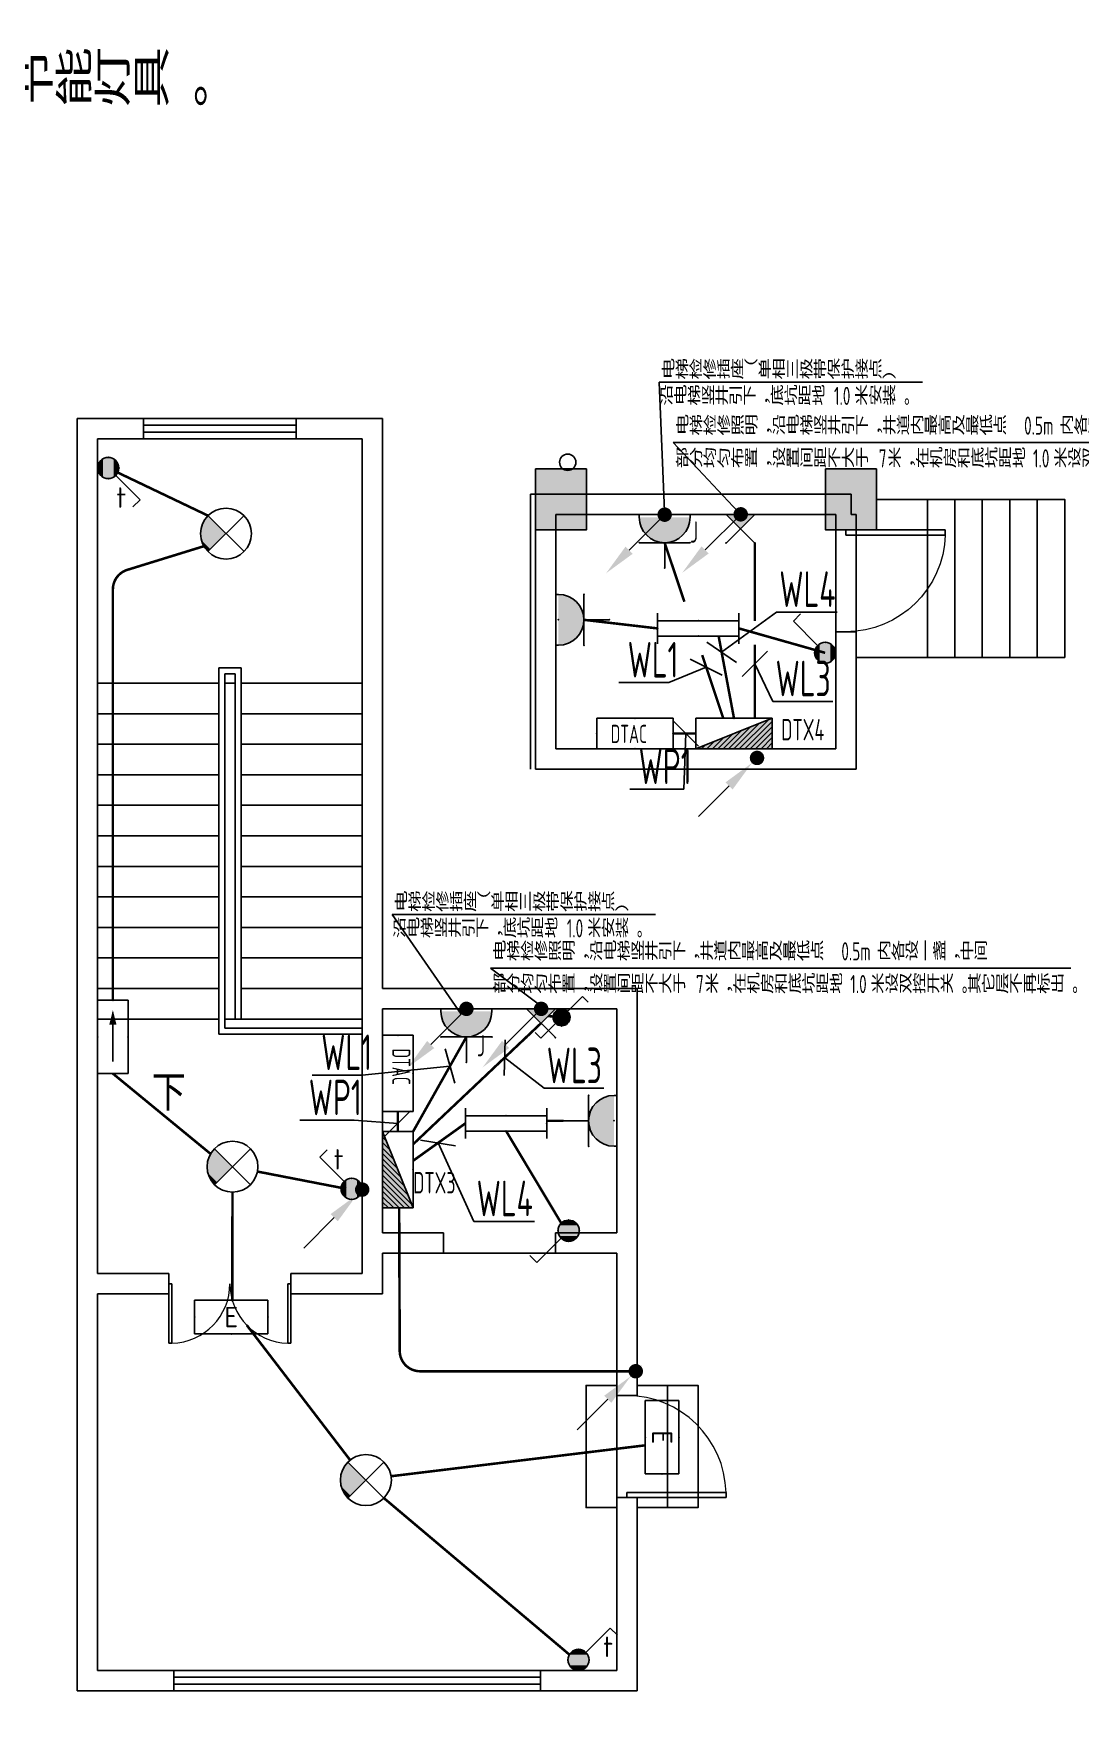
# Model space of a CAD drawing. Extents: x 2166032 to 5302137, y 581493 to 2416206.
# Drawn here: x 2862499 to 2872779, y 1195994 to 1212630 of the extents above; entities that cross this region are included whole.
import ezdxf
from ezdxf.enums import TextEntityAlignment as Align

# ---------------------------------------------------------------- set-up
doc = ezdxf.new("R2010")
doc.units = 0
doc.header["$LTSCALE"] = 1000
doc.header["$MEASUREMENT"] = 0
doc.linetypes.add('CONTINOUS', pattern=[0])
doc.linetypes.add('DASH', pattern=[0.35, 0.25, -0.1])
for name, color, linetype in [('DIM-照明', 3, 'Continuous'), ('DIM_SYMB', 3, 'Continuous'), ('EQUIP-动力', 3, 'Continuous'), ('EQUIP-照明', 3, 'Continuous'), ('EQUIP-箱柜', 3, 'Continuous'), ('HANDRAIL', 3, 'Continuous'), ('LWIRE', 4, 'Continuous'), ('PUB_TEXT', 7, 'Continuous'), ('STAIR', 8, 'Continuous'), ('SURFACE', 8, 'Continuous'), ('TEL_TEXT', 7, 'Continuous'), ('WALL', 8, 'Continuous'), ('WINDOW', 8, 'Continuous'), ('WIRE-照明', 1, 'Continuous'), ('屋面', 151, 'Continuous')]:
    doc.layers.add(name, color=color, linetype=linetype)
doc.styles.add('_TCH_DIM', font='tssdeng.shx', dxfattribs={"bigfont": 'tssdchn.shx'})
doc.styles.add('_TCH_LABEL', font='!tssdeng.shx', dxfattribs={"bigfont": '!tssdchn.shx'})
doc.styles.add('_TEL_DIM', font='@tssdeng.shx', dxfattribs={"width": 0.8, "height": 3.5, "bigfont": '!tssdchn.shx'})
doc.styles.get("Standard").update_dxf_attribs({"font": 'tssdeng.shx', "bigfont": 'tssdchn.shx'})

# ---------------------------------------------------------------- blocks, each defined once
blk = doc.blocks.new('$equip$00001190')
for p, q in [((-0.354, 0.354), (0.354, -0.354)), ((-0.354, -0.354), (0.354, 0.354))]:
    blk.add_line(p, q)
blk.add_circle((0, 0), 0.5)
for points in [[(-0.177, -0.177), (-0.483, 0.129), (0, 0), (-0.354, 0.354)], [(-0.306, -0.306), (-0.483, -0.129), (-0.177, -0.177), (-0.483, 0.129)], [(-0.354, -0.354), (-0.354, -0.354), (-0.306, -0.306), (-0.483, -0.129)]]:
    blk.add_solid(points)
at = {"flags": 9}
blk.add_attdef('A', (0, 0), '', height=0.00002, dxfattribs=at)
blk = doc.blocks.new('$equip$00001691')
for p, q in [((-0.8, -0.3), (-0.8, 0.3)), ((0, 0.15), (-0.8, 0.15)), ((0, 0.15), (0.8, 0.15)), ((0.8, -0.3), (0.8, 0.3)), ((0, -0.15), (-0.8, -0.15)), ((0, -0.15), (0.8, -0.15))]:
    blk.add_line(p, q)
for p in [(-0.8, 0), (0, 0.15), (0.8, 0), (0, -0.15)]:
    blk.add_point(p)
at = {"layer": 'TEL_TEXT', "style": '_TEL_DIM', "flags": 1}
blk.add_attdef('A', text='', height=0.00002, dxfattribs=at).set_placement((0, 0), align=Align.MIDDLE_CENTER)
blk = doc.blocks.new('$equip$00001822')
for p, q in [((0.147, 0.356), (0.625, 0.833)), ((0.625, 0.833), (0.766, 0.692))]:
    blk.add_line(p, q)
blk.add_circle((0, 0.208), 0.208)
for p in [(0, 0.417), (-0.208, 0.208), (-0.015, 0.001), (0.208, 0.208)]:
    blk.add_point(p)
for points in [[(-0.104, 0.389), (0.104, 0.389), (-0.18, 0.313), (0.18, 0.313)], [(0, 0.417), (0, 0.417), (-0.104, 0.389), (0.104, 0.389)], [(-0.18, 0.313), (0.18, 0.313), (-0.208, 0.208), (0.208, 0.208)], [(-0.18, 0.104), (0.18, 0.104), (-0.208, 0.208), (0.208, 0.208)], [(-0.104, 0.028), (0.104, 0.028), (-0.18, 0.104), (0.18, 0.104)], [(0, 0), (0, 0), (-0.104, 0.028), (0.104, 0.028)]]:
    blk.add_solid(points)
at = {"color": 7, "style": '_TEL_DIM'}
blk.add_attdef('$TEXT$', text='', height=0.4, dxfattribs=at).set_placement((0.581, 0.465), align=Align.MIDDLE_CENTER)
at = {"color": 7, "style": '_TEL_DIM', "flags": 1}
blk.add_attdef('A', text='', height=0.00002, dxfattribs=at).set_placement((0, 0), align=Align.MIDDLE_CENTER)
blk = doc.blocks.new('$equip$00001962')
for p, q in [((0.147, 0.356), (0.625, 0.833)), ((0.625, 0.833), (0.766, 0.692))]:
    blk.add_line(p, q)
blk.add_circle((0, 0.208), 0.208)
for p in [(0, 0.417), (-0.208, 0.208), (0, 0), (0.208, 0.208)]:
    blk.add_point(p)
for points in [[(-0.104, 0.389), (0.104, 0.389), (-0.18, 0.313), (0.18, 0.313)], [(0, 0.417), (0, 0.417), (-0.104, 0.389), (0.104, 0.389)], [(-0.18, 0.313), (0.18, 0.313), (-0.208, 0.208), (0.208, 0.208)], [(-0.18, 0.104), (0.18, 0.104), (-0.208, 0.208), (0.208, 0.208)], [(-0.104, 0.028), (0.104, 0.028), (-0.18, 0.104), (0.18, 0.104)], [(0, 0), (0, 0), (-0.104, 0.028), (0.104, 0.028)]]:
    blk.add_solid(points)
at = {"layer": 'TEL_TEXT', "style": '_TEL_DIM', "flags": 1}
blk.add_attdef('A', text='', height=0.00002, dxfattribs=at).set_placement((0, 0), align=Align.MIDDLE_CENTER)
blk = doc.blocks.new('$equip$00001776')
for p, q in [((0.72, 0.66), (-0.72, 0.66)), ((-0.72, 0.66), (-0.72, 0)), ((0.72, 0), (0.72, 0.66)), ((-0.72, 0), (0.72, 0))]:
    blk.add_line(p, q)
for p in [(0, 0.66), (-0.72, 0.33), (0, 0), (0.72, 0.33)]:
    blk.add_point(p)
at = {"color": 7, "style": '_TEL_DIM'}
blk.add_attdef('$TEXT$', text='', height=0.4, dxfattribs=at).set_placement((0, 0.33), align=Align.MIDDLE_CENTER)
at = {"color": 7, "style": '_TEL_DIM', "flags": 1}
blk.add_attdef('A', text='', height=0.00002, dxfattribs=at).set_placement((0, 0), align=Align.MIDDLE_CENTER)
blk = doc.blocks.new('$equip$00001686')
for p, q in [((0.72, 0.6), (-0.72, 0.6)), ((-0.72, 0.6), (-0.72, 0)), ((0.72, 0), (0.72, 0.6)), ((-0.72, 0), (0.72, 0))]:
    blk.add_line(p, q)
at = {"color": 7}
blk.add_line((-0.48, 0.3), (0.48, 0.3), dxfattribs=at)
for p in [(0, 0.6), (-0.72, 0.3), (0, 0), (0.72, 0.3)]:
    blk.add_point(p)
blk.add_solid([(-0.24, 0.228), (-0.528, 0.3), (-0.24, 0.372)])
at = {"layer": 'TEL_TEXT', "style": '_TEL_DIM', "flags": 1}
blk.add_attdef('A', text='', height=0.00002, dxfattribs=at).set_placement((0, 0), align=Align.MIDDLE_CENTER)
blk = doc.blocks.new('$TelecSys$00000081')
for p, q in [((0.104, 0.104), (0.104, 0.104)), ((-0.104, -0.104), (-0.104, -0.104)), ((-1.15, -1.15), (-0.55, -0.55))]:
    blk.add_line(p, q)
at = {"const_width": 0.142}
blk.add_lwpolyline([(0.071, 0, 1), (-0.071, 0, 1)], format="xyb", close=True, dxfattribs=at)
blk.add_solid([(-0.62, -0.48), (-0.48, -0.62), (-0.1, -0.1)])
at = {"width": 0.8, "flags": 9}
blk.add_attdef('A', (0, 0), '', height=0.00002, rotation=180, dxfattribs=at)
blk = doc.blocks.new('*X464')
at = {"color": 0}
for p, q in [((-71, 0), (49, 120)), ((-35, 0), (108, 143)), ((0, 0), (167, 167)), ((35, 0), (226, 190)), ((71, 0), (250, 179)), ((106, 0), (250, 144)), ((-247, 0), (-246, 2)), ((-212, 0), (-187, 25)), ((-177, 0), (-128, 49)), ((-141, 0), (-69, 72)), ((-106, 0), (-10, 96)), ((141, 0), (250, 109)), ((177, 0), (250, 73)), ((212, 0), (250, 38)), ((247, 0), (250, 3))]:
    blk.add_line(p, q, dxfattribs=at)
blk = doc.blocks.new('$equip$00001425')
for p, q in [((-0.75, 0), (0.75, 0.6)), ((0.75, 0.6), (-0.75, 0.6)), ((-0.75, 0.6), (-0.75, 0)), ((0.75, 0), (0.75, 0.6)), ((-0.75, 0), (0.75, 0))]:
    blk.add_line(p, q)
for p in [(0, 0.6), (-0.75, 0.3), (0, 0), (0.75, 0.3)]:
    blk.add_point(p)
blk.add_solid([(-0.75, 0), (0.75, 0), (0.75, 0.6)])
at = {"xscale": 0.00300000000061118, "yscale": 0.00300000000061118, "zscale": 0.003}
blk.add_blockref('*X464', (0, 0), dxfattribs=at)
at = {"style": '_TCH_LABEL', "flags": 9}
blk.add_attdef('A', (0, 0), '', height=0.00002, dxfattribs=at)
blk = doc.blocks.new('$equip$00001413')
for p, q in [((0.75, 0.6), (-0.75, 0.6)), ((-0.75, 0.6), (-0.75, 0)), ((0.75, 0), (0.75, 0.6)), ((-0.75, 0), (0.75, 0))]:
    blk.add_line(p, q)
for p in [(0, 0.6), (-0.75, 0.3), (0, 0), (0.75, 0.3)]:
    blk.add_point(p)
at = {"style": '_TCH_LABEL', "flags": 9}
blk.add_attdef('A', (0, 0), '', height=0.00002, dxfattribs=at)
blk = doc.blocks.new('$equip$00001489')
at = {"color": 0}
for p, q in [((0, 0.551), (0, 1.051)), ((-0.5, 0.551), (0.5, 0.551)), ((-0.5, 0.001), (-0.5, 0.051)), ((0.5, 0.001), (0.5, 0.051))]:
    blk.add_line(p, q, dxfattribs=at)
blk.add_arc((0, 0.051), 0.5, 0, 180, dxfattribs=at)
for p in [(0, 1.051), (-0.5, 0.551), (0.5, 0.551), (0, 0.051)]:
    blk.add_point(p)
for points in [[(-0.25, 0.484), (0.25, 0.484), (-0.433, 0.301), (0.433, 0.301)], [(0, 0.551), (0, 0.551), (-0.25, 0.484), (0.25, 0.484)], [(-0.433, 0.301), (0.433, 0.301), (-0.5, 0.051), (0.5, 0.051)]]:
    blk.add_solid(points, dxfattribs=at)
at = {"flags": 9}
blk.add_attdef('A', (0, 0), '', height=0.00002, dxfattribs=at)
blk = doc.blocks.new('$TelecSys$00000080')
for p, q in [((-0.7, -0.7), (0, 0)), ((0.104, 0.104), (0.104, 0.104)), ((-0.104, -0.104), (-0.104, -0.104))]:
    blk.add_line(p, q)
at = {"const_width": 0.142}
blk.add_lwpolyline([(0.071, 0, 1), (-0.071, 0, 1)], format="xyb", close=True, dxfattribs=at)
blk.add_solid([(-0.63, -0.77), (-0.77, -0.63), (-1.15, -1.15)])
at = {"width": 0.8, "flags": 9}
blk.add_attdef('A', (0, 0), '', height=0.00002, rotation=180, dxfattribs=at)
blk = doc.blocks.new('$equip$00001154')
for p, q in [((0, 0.283), (0, -0.283)), ((0, 0.283), (0.566, -0.283)), ((0.566, 0.283), (0, -0.283))]:
    blk.add_line(p, q)
for p in [(0, 0.004), (0.283, 0), (0.566, 0.283), (0.566, -0.283)]:
    blk.add_point(p)
blk.add_solid([(0, -0.283), (0.283, 0), (0, 0.283)])
at = {"layer": 'TEL_TEXT', "style": '_TEL_DIM', "flags": 1}
blk.add_attdef('A', text='', height=0.00002, dxfattribs=at).set_placement((0, 0), align=Align.MIDDLE_CENTER)
blk = doc.blocks.new('$equip$00001208')
for p, q in [((0.147, 0.356), (0.512, 0.72)), ((0.512, 0.72), (0.653, 0.579)), ((-0.147, 0.061), (-0.512, -0.304)), ((-0.512, -0.304), (-0.653, -0.162))]:
    blk.add_line(p, q)
blk.add_circle((0, 0.208), 0.208)
for points in [[(0, 0.417), (0, 0.417), (-0.104, 0.389), (0.104, 0.389)], [(-0.18, 0.312), (0.18, 0.312), (-0.208, 0.208), (0.208, 0.208)], [(-0.18, 0.104), (0.18, 0.104), (-0.208, 0.208), (0.208, 0.208)], [(-0.104, 0.389), (0.104, 0.389), (-0.18, 0.312), (0.18, 0.312)], [(-0.104, 0.028), (0.104, 0.028), (-0.18, 0.104), (0.18, 0.104)], [(0, 0), (0, 0), (-0.104, 0.028), (0.104, 0.028)]]:
    blk.add_solid(points)
at = {"layer": 'EQUIP-照明'}
for p in [(0, 0.417), (-0.208, 0.208), (0, 0), (0.208, 0.208)]:
    blk.add_point(p, dxfattribs=at)
at = {"layer": 'EQUIP-照明', "flags": 9}
blk.add_attdef('A', (0, 0), '', height=0.00002, dxfattribs=at)
blk = doc.blocks.new('$TCHSYS$WIN2D')
for p, q in [((-0.5, 0.5), (0.5, 0.5)), ((-0.5, 0.5), (-0.5, -0.5)), ((0.5, 0.5), (0.5, -0.5)), ((0.5, 0.1667), (-0.5, 0.1667)), ((0.5, -0.1667), (-0.5, -0.1667)), ((-0.5, -0.5), (0.5, -0.5))]:
    blk.add_line(p, q)
blk = doc.blocks.new('$TCHSYS$DOOR2D')
for p, q in [((0.45, 0.975), (0.5, 0.975)), ((0.45, 0), (0.45, 0.975)), ((0.5, 0), (0.5, 0.975)), ((0.5, 0), (0.45, 0))]:
    blk.add_line(p, q)
at = {"lineweight": 13}
blk.add_arc((0.475, 0), 0.975, 91.4693, 180, dxfattribs=at)
blk = doc.blocks.new('$DorLib2D$00000002')
for p, q in [((-0.5, 0), (-0.5, 0.4875)), ((-0.475, 0.4875), (-0.5, 0.4875)), ((-0.475, 0), (-0.475, 0.4875)), ((0.475, 0), (0.475, 0.4875)), ((0.475, 0.4875), (0.5, 0.4875)), ((0.5, 0), (0.5, 0.4875)), ((-0.5, 0), (-0.475, 0)), ((0.5, 0), (0.475, 0))]:
    blk.add_line(p, q)
at = {"lineweight": 13}
for centre, start, end in [((-0.4875, 0), 0, 88.53072), ((0.4875, 0), 91.46928, 180)]:
    blk.add_arc(centre, 0.4875, start, end, dxfattribs=at)

msp = doc.modelspace()

# ---------------------------------------------------------------- hatches: boundary and pattern name
at = {"layer": 'HANDRAIL'}
h = msp.add_hatch(color=256, dxfattribs=at)
h.paths.add_polyline_path([(2867427.5, 1208356.5), (2867927.5, 1208356.5), (2867927.5, 1207756.5), (2867427.5, 1207756.5)])
h.paths.add_polyline_path([(2870277.5, 1208356.5), (2870777.5, 1208356.5), (2870777.5, 1207756.5), (2870277.5, 1207756.5)])

# ---------------------------------------------------------------- linework, layer by layer
msp.add_circle((2604640.5, 1020101.3), 438608.5)
at = {"layer": 'DIM-照明', "color": 2}
for p, q in [((2869111.9, 1206653.4), (2869400.7, 1206455.6)), ((2868948.3, 1206485.5), (2869261.4, 1206329.1)), ((2869459.1, 1206316.6), (2869706.6, 1206564.1)), ((2869028.3, 1205632.7), (2868780.8, 1205880.2)), ((2866540, 1202657.4), (2866634.1, 1202320.3)), ((2867119.4, 1202397), (2867129, 1202746.9)), ((2866198.8, 1202049.7), (2865951.3, 1201802.2)), ((2866297.1, 1201762.6), (2866642.4, 1201705.2))]:
    msp.add_line(p, q, dxfattribs=at)
for points in [[(2869256.3, 1206554.5), (2869795.5, 1206949.4)], [(2869795.5, 1206949.4), (2870392.8, 1206949.4)], [(2869104.8, 1206407.3), (2868736, 1206256.4)], [(2869582.8, 1206440.4), (2869760.5, 1206072.4)], [(2868736, 1206256.4), (2868245.3, 1206256.4)], [(2869760.5, 1206072.4), (2870347.2, 1206072.4)], [(2868904.5, 1205756.5), (2868886, 1205209.4)], [(2868886, 1205209.4), (2868352.7, 1205209.4)], [(2866587.1, 1202488.9), (2865725, 1202399.5)], [(2867124.2, 1202572), (2867512.5, 1202270.5)], [(2865725, 1202399.5), (2865234.3, 1202399.5)], [(2867512.5, 1202270.5), (2868099.2, 1202270.5)], [(2865645.5, 1201956), (2865112.2, 1201956)], [(2866075, 1201926), (2865645.5, 1201956)], [(2866469.8, 1201733.9), (2866821.5, 1200963.5)], [(2866821.5, 1200963.5), (2867418.8, 1200963.5)]]:
    msp.add_lwpolyline(points, dxfattribs=at)
at = {"layer": 'DIM_SYMB'}
msp.add_lwpolyline([(2863800, 1202501.1, 0, 0, 0), (2863800, 1206851.1, 0, 0, 0), (2865050, 1206851.1, 0, 0, 0), (2865050, 1204751.1, 80, 0, 0), (2865050, 1204451.1, 0, 0, 0)], format="xyseb", dxfattribs=at)
at = {"layer": 'HANDRAIL'}
msp.add_line((2866525, 1200651.1), (2867625, 1200651.1), dxfattribs=at)
for points in [[(2867427.5, 1208356.5), (2867927.5, 1208356.5), (2867927.5, 1207756.5), (2867427.5, 1207756.5)], [(2870277.5, 1208356.5), (2870777.5, 1208356.5), (2870777.5, 1207756.5), (2870277.5, 1207756.5)]]:
    msp.add_lwpolyline(points, close=True, dxfattribs=at)
for points in [[(2870777.5, 1208056.5), (2871277.5, 1208056.5), (2871277.5, 1206503.8), (2870577.5, 1206503.8)], [(2871047.5, 1208056.5), (2871547.5, 1208056.5), (2871547.5, 1206503.8), (2870847.5, 1206503.8)], [(2871317.5, 1208056.5), (2871817.5, 1208056.5), (2871817.5, 1206503.8), (2871117.5, 1206503.8)], [(2871587.5, 1208056.5), (2872087.5, 1208056.5), (2872087.5, 1206503.8), (2871387.5, 1206503.8)], [(2871857.5, 1208056.5), (2872357.5, 1208056.5), (2872357.5, 1206503.8), (2871657.5, 1206503.8)], [(2872127.5, 1208056.5), (2872627.5, 1208056.5), (2872627.5, 1206503.8), (2871927.5, 1206503.8)]]:
    msp.add_lwpolyline(points, dxfattribs=at)
at = {"layer": 'STAIR'}
for p, q in [((2865725, 1208651.1), (2863125, 1208651.1)), ((2863125, 1208651.1), (2863125, 1206251.1)), ((2865725, 1206251.1), (2865725, 1208651.1)), ((2864535, 1206401.1), (2864315, 1206401.1)), ((2864315, 1206401.1), (2864315, 1202801.1)), ((2864475, 1206341.1), (2864375, 1206341.1)), ((2864375, 1206341.1), (2864375, 1202861.1)), ((2864475, 1202951.1), (2864475, 1206341.1)), ((2864535, 1202951.1), (2864535, 1206401.1)), ((2863125, 1206251.1), (2863125, 1202951.1)), ((2864315, 1206251.1), (2863125, 1206251.1)), ((2863125, 1206251.1), (2864315, 1206251.1)), ((2864375, 1206251.1), (2864375, 1202951.1)), ((2864375, 1206251.1), (2864475, 1206251.1)), ((2864475, 1202951.1), (2864475, 1206251.1)), ((2864535, 1206251.1), (2865725, 1206251.1)), ((2864535, 1206251.1), (2865725, 1206251.1)), ((2865725, 1202951.1), (2865725, 1206251.1)), ((2864315, 1205951.1), (2863125, 1205951.1)), ((2864535, 1205951.1), (2865725, 1205951.1)), ((2864315, 1205651.1), (2863125, 1205651.1)), ((2864535, 1205651.1), (2865725, 1205651.1)), ((2864315, 1205351.1), (2863125, 1205351.1)), ((2864535, 1205351.1), (2865725, 1205351.1)), ((2864315, 1205051.1), (2863125, 1205051.1)), ((2864535, 1205051.1), (2865725, 1205051.1)), ((2864315, 1204751.1), (2863125, 1204751.1)), ((2864535, 1204751.1), (2865725, 1204751.1)), ((2864315, 1204451.1), (2863125, 1204451.1)), ((2864535, 1204451.1), (2865725, 1204451.1)), ((2864315, 1204151.1), (2863125, 1204151.1)), ((2864535, 1204151.1), (2865725, 1204151.1)), ((2864315, 1203851.1), (2863125, 1203851.1)), ((2864535, 1203851.1), (2865725, 1203851.1)), ((2864315, 1203551.1), (2863125, 1203551.1)), ((2864535, 1203551.1), (2865725, 1203551.1)), ((2864315, 1203251.1), (2863125, 1203251.1)), ((2864535, 1203251.1), (2865725, 1203251.1)), ((2864315, 1202951.1), (2863125, 1202951.1)), ((2864315, 1202801.1), (2865725, 1202801.1)), ((2864475, 1202951.1), (2864375, 1202951.1)), ((2864375, 1202861.1), (2865725, 1202861.1)), ((2864475, 1202951.1), (2864535, 1202951.1)), ((2864475, 1202951.1), (2864535, 1202951.1)), ((2864535, 1202951.1), (2865725, 1202951.1)), ((2865725, 1202861.1), (2865725, 1202801.1))]:
    msp.add_line(p, q, dxfattribs=at)
for points in [[(2868225, 1199351), (2867925, 1199351), (2867925, 1198351), (2867925, 1198151), (2868225, 1198151)], [(2868425, 1199351), (2868725, 1199351), (2868725, 1198351), (2868725, 1198151), (2868425, 1198151)], [(2868425, 1199351), (2869025, 1199351), (2869025, 1198351), (2869025, 1198151), (2868425, 1198151)], [(2868225, 1199251), (2868225, 1198251)]]:
    msp.add_lwpolyline(points, dxfattribs=at)
at = {"layer": 'SURFACE'}
for p, q in [((2867377.5, 1208106.5), (2867427.5, 1208106.5)), ((2867377.5, 1208106.5), (2867377.5, 1207606.5)), ((2867377.5, 1207608.4), (2867377.5, 1205406.5))]:
    msp.add_line(p, q, dxfattribs=at)
at = {"layer": 'WALL', "color": 1}
for p, q in [((2868643.5, 1209208.8), (2871230.5, 1209208.8)), ((2868643.5, 1209208.8), (2868695.1, 1207942.1)), ((2868781.5, 1208614.4), (2874675.5, 1208614.4)), ((2868781.5, 1208614.4), (2869419.3, 1207935.7)), ((2866018, 1203977.5), (2868605, 1203977.5)), ((2866018, 1203977.5), (2866696.4, 1202999)), ((2866986, 1203449.5), (2872686.2, 1203449.5)), ((2866986, 1203449.5), (2867518.9, 1203051.1))]:
    msp.add_line(p, q, dxfattribs=at)
at = {"layer": 'WALL'}
for p, q in [((2863575, 1208851.1), (2862925, 1208851.1)), ((2862925, 1200551.1), (2862925, 1208851.1)), ((2863575, 1208651.1), (2863575, 1208851.1)), ((2865925, 1208851.1), (2865075, 1208851.1)), ((2865075, 1208851.1), (2865075, 1208651.1)), ((2865925, 1203251.1), (2865925, 1208851.1)), ((2863125, 1208651.1), (2863575, 1208651.1)), ((2863125, 1200451.1), (2863125, 1208651.1)), ((2865075, 1208651.1), (2865725, 1208651.1)), ((2865725, 1203151.1), (2865725, 1208651.1)), ((2867427.5, 1208106.5), (2867427.5, 1207606.5)), ((2867427.5, 1208106.5), (2870477.5, 1208106.5)), ((2870477.5, 1208106.5), (2870527.5, 1208106.5)), ((2870527.5, 1208106.5), (2870527.5, 1207906.5)), ((2867627.5, 1207906.5), (2867627.5, 1207606.5)), ((2867627.5, 1207906.5), (2870377.5, 1207906.5)), ((2870377.5, 1207906.5), (2870377.5, 1207756.5)), ((2870577.5, 1207906.5), (2870527.5, 1207906.5)), ((2870577.5, 1207756.5), (2870577.5, 1207906.5)), ((2870377.5, 1207756.5), (2870577.5, 1207756.5)), ((2867427.5, 1207608.4), (2867427.5, 1205406.5)), ((2867627.5, 1207608.4), (2867627.5, 1205606.5)), ((2870577.5, 1206756.5), (2870377.5, 1206756.5)), ((2870377.5, 1206756.5), (2870377.5, 1205606.5)), ((2870577.5, 1205406.5), (2870577.5, 1206756.5)), ((2870377.5, 1205606.5), (2867627.5, 1205606.5)), ((2870577.5, 1205406.5), (2867427.5, 1205406.5)), ((2865725, 1200751.1), (2865725, 1203151.1)), ((2865925, 1203251.1), (2868425, 1203251.1)), ((2868425, 1200751.1), (2868425, 1203251.1)), ((2865925, 1203051.1), (2868225, 1203051.1)), ((2865925, 1200851.1), (2865925, 1203051.1)), ((2868225, 1200851.1), (2868225, 1203051.1)), ((2866525, 1200851.1), (2865925, 1200851.1)), ((2866525, 1200651.1), (2866525, 1200851.1)), ((2868225, 1200851.1), (2867625, 1200851.1)), ((2867625, 1200851.1), (2867625, 1200651.1)), ((2865725, 1200451.1), (2865725, 1200751.1)), ((2865925, 1200251.1), (2865925, 1200651.1)), ((2865925, 1200651.1), (2866525, 1200651.1)), ((2867625, 1200651.1), (2868225, 1200651.1)), ((2868225, 1200651.1), (2868225, 1199251)), ((2868425, 1199251), (2868425, 1200751)), ((2862925, 1196351), (2862925, 1200551.1)), ((2863825, 1200451.1), (2863125, 1200451.1)), ((2863825, 1200251.1), (2863825, 1200451.1)), ((2865725, 1200451.1), (2865025, 1200451.1)), ((2865025, 1200451.1), (2865025, 1200251.1)), ((2863125, 1196551), (2863125, 1200251.1)), ((2863125, 1200251.1), (2863825, 1200251.1)), ((2865025, 1200251.1), (2865925, 1200251.1)), ((2868225, 1199251), (2868425, 1199251)), ((2868425, 1198251), (2868225, 1198251)), ((2868225, 1198251), (2868225, 1196551)), ((2868425, 1196351), (2868425, 1198251)), ((2863875, 1196551), (2863125, 1196551)), ((2863875, 1196351), (2863875, 1196551)), ((2868225, 1196551), (2867475, 1196551)), ((2867475, 1196551), (2867475, 1196351)), ((2862925, 1196351), (2863875, 1196351)), ((2867475, 1196351), (2868425, 1196351))]:
    msp.add_line(p, q, dxfattribs=at)
at = {"layer": 'WINDOW'}
for p, q in [((2870377.5, 1206756.5), (2870377.5, 1207756.5)), ((2870577.5, 1206756.5), (2870577.5, 1207756.5))]:
    msp.add_line(p, q, dxfattribs=at)
at = {"layer": 'WINDOW', "linetype": 'DASH'}
for p, q in [((2866525, 1200851.1), (2866525, 1200651.1)), ((2867625, 1200651.1), (2867625, 1200851.1))]:
    msp.add_line(p, q, dxfattribs=at)
at = {"layer": 'WIRE-照明', "color": 1, "linetype": 'Continuous', "const_width": 25}
for points in [[(2864209.7, 1207896.7), (2863323.2, 1208320.1)], [(2868696.5, 1207630.8), (2868889.9, 1207051.4)], [(2869582.8, 1207626.9), (2869582.8, 1206861.5)], [(2868626.5, 1206788.9), (2867903.2, 1206873.4)], [(2869426.5, 1206788.9), (2870273.3, 1206548.9)], [(2869226.5, 1206713.9), (2869377.5, 1205906.5)], [(2869582.8, 1206627.7), (2869582.8, 1205906.5)], [(2869065.1, 1206526.4), (2869272, 1205906.5)], [(2868778.5, 1205756.5), (2869002.5, 1205756.5)], [(2867551.7, 1202980.4), (2867601, 1202975.6)], [(2866225, 1201721), (2867481, 1202909.6)], [(2866748.5, 1202775.3), (2866225, 1201846.3)], [(2864241.4, 1201621.2), (2863275, 1202415)], [(2866075, 1201846.3), (2866075, 1202042.5)], [(2867699.3, 1201951.1), (2867538.5, 1201951.1)], [(2866738.5, 1201926), (2866225, 1201559)], [(2867682.4, 1200942.5), (2867138.5, 1201851)], [(2864695.9, 1201452.5), (2865568.8, 1201283)], [(2864448.3, 1200187.5), (2864450.1, 1201250.5)], [(2865606.2, 1198617.8), (2864591.1, 1199942.7)], [(2866008.1, 1198459.3), (2868506.5, 1198763)], [(2865937.8, 1198244.7), (2867759.8, 1196707.2)]]:
    msp.add_lwpolyline(points, dxfattribs=at)
for points in [[(2863275, 1203135), (2863275, 1207172.9, -0.3289431), (2863416, 1207364), (2864177.4, 1207599.2)], [(2868412.6, 1199490.6), (2866293.3, 1199490.6, -0.4130813), (2866093.3, 1199689.8), (2866087.9, 1201096.3)]]:
    msp.add_lwpolyline(points, format="xyb", dxfattribs=at)
at = {"layer": '屋面', "color": 6}
msp.add_circle((2867743.8, 1208420.9), 80, dxfattribs=at)

# ---------------------------------------------------------------- block references
at = {"layer": 'EQUIP-动力', "color": 3, "xscale": 500, "yscale": 500, "zscale": 500}
for p, rotation in [((2868696.5, 1207906.5), 180), ((2867627.5, 1206873.4), 269.9999999997866), ((2866748.5, 1203051.1), 180), ((2868225, 1201951.1), 89.99999999978657)]:
    msp.add_blockref('$equip$00001489', p, dxfattribs=dict(at, rotation=rotation))
at = {"layer": 'EQUIP-照明', "color": 1}
ref = msp.add_blockref('$equip$00001822', (2863125, 1208365), dxfattribs=dict(at, xscale=500, yscale=500, zscale=500, rotation=269.999999996158))
ref.add_attrib('$TEXT$', 't', dxfattribs={"layer": '0', "color": 7, "height": 200, "style": '_TEL_DIM'}).set_placement((2863357.3, 1208074.7), align=Align.MIDDLE_CENTER)
at = {"layer": 'EQUIP-照明', "color": 1, "xscale": 500, "yscale": 500, "zscale": 500}
for name, p in [('$equip$00001190', (2864386.5, 1207720)), ('$equip$00001691', (2869026.5, 1206788.9)), ('$equip$00001691', (2867138.5, 1201926)), ('$equip$00001190', (2864450.5, 1201500.5)), ('$equip$00001190', (2865761, 1198421.5))]:
    msp.add_blockref(name, p, dxfattribs=at)
at = {"layer": 'EQUIP-照明', "color": 1}
for name, p, xscale, yscale, zscale, rotation in [('$equip$00001154', (2869441.4, 1207909.7), 500, 500, 500, 269.9999999997866), ('$equip$00001962', (2870377.5, 1206548.9), 500, 500, 500, 90), ('$equip$00001686', (2863125, 1202775), 500, 500, 500, 269.999999996158), ('$equip$00001208', (2867684, 1203051.1), 400, 400, 400, 180), ('$equip$00001154', (2867481, 1203051.1), 500, 500, 500, 270.0000000001067), ('$equip$00001962', (2867753.5, 1200975.5), 500, 500, 500, 180)]:
    msp.add_blockref(name, p, dxfattribs=dict(at, xscale=xscale, yscale=yscale, zscale=zscale, rotation=rotation))
ref = msp.add_blockref('$equip$00001822', (2865725, 1201283), dxfattribs=dict(at, xscale=500, yscale=500, zscale=500, rotation=90.00000000010672))
ref.add_attrib('$TEXT$', 't', dxfattribs={"layer": '0', "color": 7, "height": 200, "style": '_TEL_DIM'}).set_placement((2865492.7, 1201573.3), align=Align.MIDDLE_CENTER)
at = {"layer": 'EQUIP-照明', "color": 1, "xscale": 500, "yscale": 500, "zscale": 500}
for name, p, values in [('$equip$00001776', (2864437.5, 1199857.5), {'$TEXT$': 'E'}), ('$equip$00001822', (2867850, 1196551), {'$TEXT$': 't'})]:
    msp.add_blockref(name, p, dxfattribs=at).add_auto_attribs(values)
at = {"layer": 'EQUIP-照明', "color": 1, "xscale": 500, "yscale": 500, "zscale": 500, "rotation": 270}
msp.add_blockref('$equip$00001776', (2868506.5, 1198842), dxfattribs=at).add_auto_attribs({'$TEXT$': 'E'})
at = {"layer": 'EQUIP-箱柜', "color": 1, "xscale": 500, "yscale": 500, "zscale": 500}
for name, p, rotation in [('$equip$00001413', (2868403.5, 1205906.5), 180), ('$equip$00001413', (2866225, 1202417.5), 90), ('$equip$00001425', (2865925, 1201471.3), 270.0000000001067)]:
    msp.add_blockref(name, p, dxfattribs=dict(at, rotation=rotation))
msp.add_blockref('$equip$00001425', (2869377.5, 1205606.5), dxfattribs=at)
at = {"layer": 'LWIRE', "color": 1, "xscale": 500, "yscale": 500, "zscale": 500}
for name, p in [('$TelecSys$00000080', (2868696.5, 1207906.5)), ('$TelecSys$00000080', (2869443.7, 1207909.7)), ('$TelecSys$00000081', (2869604, 1205516.4)), ('$TelecSys$00000080', (2866748.5, 1203051.1)), ('$TelecSys$00000080', (2867483.2, 1203051.1)), ('$TelecSys$00000081', (2865724.7, 1201275.2)), ('$TelecSys$00000081', (2868412.6, 1199490.6))]:
    msp.add_blockref(name, p, dxfattribs=at)
at = {"layer": 'WINDOW'}
for name, p, xscale, yscale, zscale, rotation in [('$TCHSYS$WIN2D', (2864325, 1208751.1), -1500, -200, -1500, 359.9999999999905), ('$TCHSYS$DOOR2D', (2870477.5, 1207256.5), 1000, -1000, 1000, 90.00000000002136), ('$DorLib2D$00000002', (2864425, 1200351.1), 1200, 1200, 1200, 180), ('$TCHSYS$DOOR2D', (2868325, 1198751), -1000, -1000, -1000, 89.99999999993491), ('$TCHSYS$WIN2D', (2865675, 1196451), -3600, -200, -3600, 1.323953236789583e-09)]:
    msp.add_blockref(name, p, dxfattribs=dict(at, xscale=xscale, yscale=yscale, zscale=zscale, rotation=rotation))

# ---------------------------------------------------------------- texts
at = {"layer": 'DIM-照明', "color": 7, "style": '_TEL_DIM', "width": 0.64}
for s, p in [('WL4', (2869822.9, 1206999.4)), ('WL1', (2868332.8, 1206306.4)), ('WL3', (2869785.8, 1206122.4)), ('WP1', (2868440.2, 1205259.4)), ('WL1', (2865321.8, 1202449.5)), ('WL3', (2867537.8, 1202320.5)), ('WP1', (2865199.7, 1202006)), ('WL4', (2866848.9, 1201013.5))]:
    msp.add_text(s, height=350, dxfattribs=at).set_placement(p)
at = {"layer": 'PUB_TEXT', "style": '_TCH_DIM'}
msp.add_text('下', height=350, dxfattribs=at).set_placement((2863658.1, 1202051.1))
at = {"layer": 'TEL_TEXT', "linetype": 'CONTINOUS', "style": '_TEL_DIM', "width": 0.8}
msp.add_text('本工程灯具选用直射光通比例高、控光性能合理的高效节能灯具。', height=500, dxfattribs=at).set_placement((2853198.3, 1211928.1))
at = {"layer": 'TEL_TEXT', "style": '_TEL_DIM'}
for s, height, width, p in [('电梯检修插座（单相三极带保护接点）', 178.5, 0.8, (2868662.5, 1209242.1)), ('沿电梯竖井引下，底坑距地', 178.5, 0.8, (2868646.5, 1208984.2)), ('1.0', 178.5, 0.64, (2870360.1, 1208984.2)), ('米安装。', 178.5, 0.8, (2870562.2, 1208984.2)), ('电梯检修照明，沿电梯竖井引下，井道内最高及最低点', 178.5, 0.8, (2868800.5, 1208691.8)), ('0.5m', 178.5, 0.64, (2872227.7, 1208691.8)), ('内各设一盏，中间', 178.5, 0.8, (2872579.2, 1208691.8)), ('部分均匀布置，设置间距不大于', 178.5, 0.8, (2868800.5, 1208370.2)), ('7', 178.5, 0.64, (2870799.7, 1208370.2)), ('米，在机房和底坑距地', 178.5, 0.8, (2870887.6, 1208370.2)), ('1.0', 178.5, 0.64, (2872315.6, 1208370.2)), ('米设双控开关。其它层不再标出。', 178.5, 0.8, (2872517.7, 1208370.2)), ('J', 210, 0.64, (2868946.5, 1207630.8)), ('DTAC', 178.5, 0.64, (2868166.6, 1205663.2)), ('DTX4', 210, 0.64, (2869841.5, 1205688.9)), ('电梯检修插座（单相三极带保护接点）', 178.5, 0.8, (2866037, 1204010.8)), ('沿电梯竖井引下，底坑距地', 178.5, 0.8, (2866021, 1203752.9)), ('米安装。', 178.5, 0.8, (2867936.7, 1203752.9)), ('1.0', 178.5, 0.64, (2867734.6, 1203752.9)), ('电梯检修照明，沿电梯竖井引下，井道内最高及最低点', 178.5, 0.8, (2867005, 1203526.9)), ('0.5m', 178.5, 0.64, (2870432.2, 1203526.9)), ('内各设一盏，中间', 178.5, 0.8, (2870783.7, 1203526.9)), ('部分均匀布置，设置间距不大于', 178.5, 0.8, (2867005, 1203205.3)), ('7', 178.5, 0.64, (2869004.2, 1203205.3)), ('米，在机房和底坑距地', 178.5, 0.8, (2869092.1, 1203205.3)), ('1.0', 178.5, 0.64, (2870520.1, 1203205.3)), ('米设双控开关。其它层不再标出。', 178.5, 0.8, (2870722.2, 1203205.3)), ('J', 210, 0.64, (2866853.5, 1202584.5)), ('DTX3', 210, 0.64, (2866225, 1201237.5))]:
    msp.add_text(s, height=height, dxfattribs=dict(at, width=width)).set_placement(p)
at = {"layer": 'TEL_TEXT', "style": '_TEL_DIM', "width": 0.64}
msp.add_text('DTAC', height=178.5, rotation=270, dxfattribs=at).set_placement((2866019.1, 1202661.3))

doc.saveas('drawing.dxf')
